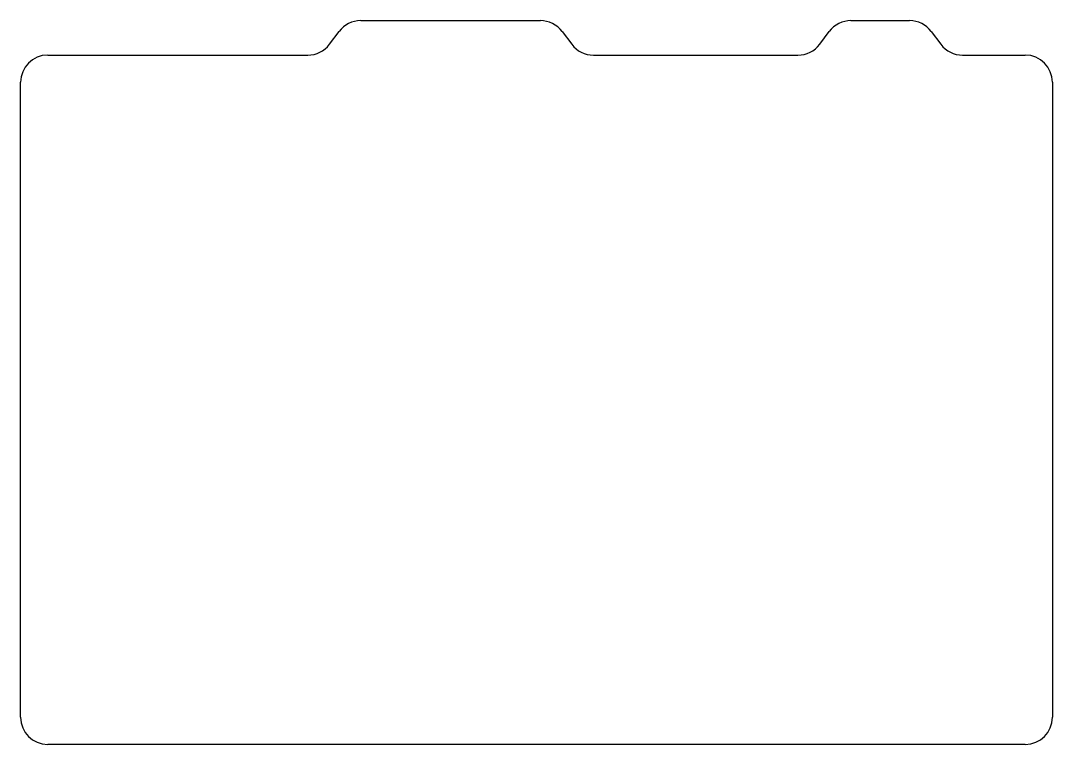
# Model space of a CAD drawing. Header units: millimetres. Extents: x 143 to 257, y -162 to -82.
import ezdxf

# ---------------------------------------------------------------- set-up
doc = ezdxf.new("R2010")
doc.units = ezdxf.units.MM

msp = doc.modelspace()

# ---------------------------------------------------------------- linework, layer by layer
for p, q in [((180.47, -81.915), (200.33, -81.915)), ((234.6625, -81.915), (241.1375, -81.915)), ((177.0125, -84.525), (178.07, -83.115)), ((202.73, -83.115), (203.7875, -84.525)), ((231.205, -84.525), (232.2625, -83.115)), ((243.5375, -83.115), (244.595, -84.525)), ((145.875, -85.725), (174.6125, -85.725)), ((206.1875, -85.725), (228.805, -85.725)), ((246.995, -85.725), (253.925, -85.725)), ((142.875, -158.925), (142.875, -88.725)), ((256.925, -88.725), (256.925, -158.925)), ((253.925, -161.925), (145.875, -161.925))]:
    msp.add_line(p, q)
for centre, start, end in [((180.47, -84.915), 90, 143.130102), ((200.33, -84.915), 36.869898, 90), ((234.6625, -84.915), 90, 143.130102), ((241.1375, -84.915), 36.869898, 90), ((174.6125, -82.725), 270, 323.130102), ((206.1875, -82.725), 216.869898, 270), ((228.805, -82.725), 270, 323.130102), ((246.995, -82.725), 216.869898, 270), ((145.875, -88.725), 90, 180), ((253.925, -88.725), 0, 90), ((145.875, -158.925), 180, 270), ((253.925, -158.925), 270, 0)]:
    msp.add_arc(centre, 3, start, end)

doc.saveas('drawing.dxf')
